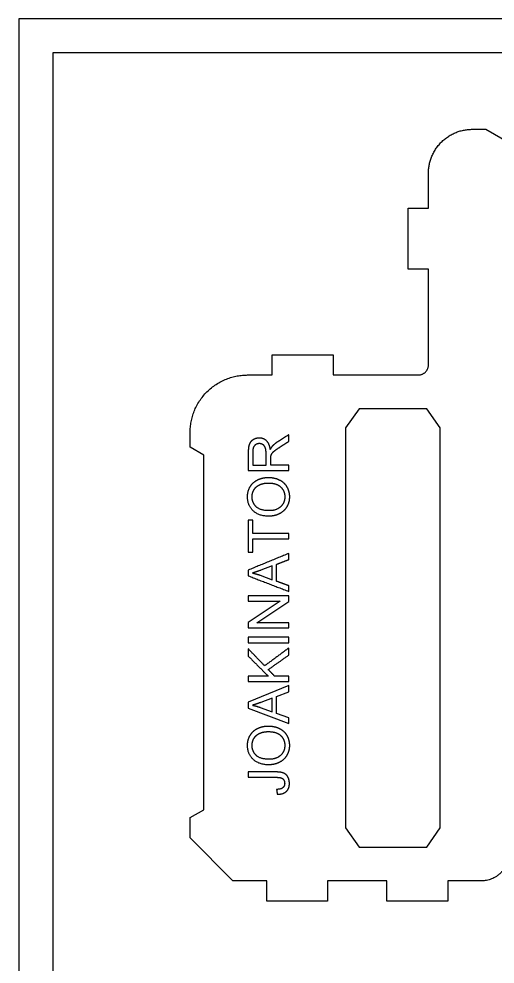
# Model space of a CAD drawing. Header units: millimetres. Extents: x -448 to 452, y -300 to 300.
# Drawn here: x -448.2 to -377.8, y 160.2 to 300 of the extents above; entities that cross this region are included whole.
import ezdxf

# ---------------------------------------------------------------- set-up
doc = ezdxf.new("R2010")
doc.units = ezdxf.units.MM
doc.header["$MEASUREMENT"] = 0
for name, color, linetype, true_color in [('Capa de Corte', 1, 'Continuous', 0xff0000), ('Capa de grabado vectorial', 5, 'Continuous', 0x0014ff), ('Marco de trabajo', 7, 'Continuous', 0xffffff)]:
    doc.layers.add(name, color=color, linetype=linetype, true_color=true_color)

msp = doc.modelspace()

# ---------------------------------------------------------------- linework, layer by layer
at = {"layer": 'Capa de Corte'}
for points in [[(-381.14, 283.69), (-379.14, 283.69), (-375.67, 281.69), (-302.83, 281.69), (-292.31, 281.69), (-278.52, 281.69), (-275.05, 283.69), (-273.05, 283.69)], [(-387.64, 248.85), (-387.64, 263.02), (-390.64, 263.02), (-390.64, 272.02), (-387.64, 272.02), (-387.64, 277.19)], [(-414.39, 247.35), (-410.76, 247.35), (-410.76, 250.35), (-401.76, 250.35), (-401.76, 247.35), (-389.14, 247.35)], [(-379.78, 172.53), (-384.78, 172.53), (-384.78, 169.53), (-393.78, 169.53), (-393.78, 172.53), (-402.56, 172.53), (-402.56, 169.53), (-411.56, 169.53), (-411.56, 172.53), (-416.56, 172.53), (-422.89, 178.88), (-422.89, 181.88), (-420.89, 183.03), (-420.89, 235.51), (-422.89, 236.66), (-422.89, 238.85)]]:
    msp.add_lwpolyline(points, dxfattribs=at)
msp.add_lwpolyline([(-399.89, 180.35), (-397.89, 177.53), (-387.89, 177.53), (-385.89, 180.35), (-385.89, 239.53), (-387.89, 242.35), (-397.89, 242.35), (-399.89, 239.53)], close=True, dxfattribs=at)
for points in [[(-387.64, 277.19), (-387.64, 283.69), (-381.14, 283.69)], [(-389.14, 247.35), (-387.64, 247.35), (-387.64, 248.85)], [(-422.89, 238.85), (-422.89, 247.35), (-414.39, 247.35)], [(-375.78, 176.53), (-375.78, 172.53), (-379.78, 172.53)]]:
    msp.add_rational_spline(points, [1, 0.707106781187, 1], degree=2, dxfattribs=at)
at = {"layer": 'Capa de grabado vectorial'}
for p, q in [((-414.3, 235.88), (-414.3, 233.23)), ((-413.64, 235.92), (-413.64, 234.02)), ((-411.66, 234.02), (-411.66, 235.73)), ((-410.97, 234.02), (-410.97, 234.94)), ((-413.64, 234.02), (-411.66, 234.02)), ((-408.31, 234.02), (-410.97, 234.02)), ((-408.31, 233.23), (-408.31, 234.02)), ((-414.3, 233.23), (-408.31, 233.23)), ((-410.77, 219.1), (-412.43, 218.47)), ((-410.77, 217.07), (-410.77, 219.1)), ((-412.53, 217.73), (-410.77, 217.07)), ((-410.77, 199.55), (-412.43, 198.92)), ((-410.77, 197.52), (-410.77, 199.55)), ((-412.53, 198.18), (-410.77, 197.52))]:
    msp.add_line(p, q, dxfattribs=at)
msp.add_lwpolyline([(-408.31, 195.79), (-408.31, 196.63), (-410.12, 197.29), (-410.12, 199.79), (-408.31, 200.49), (-408.31, 201.4), (-414.3, 198.94), (-414.3, 198.09)], close=True, dxfattribs=at)
for points, knots in [([(-411.04, 236.33), (-411.15, 237.19), (-411.59, 237.61), (-412.03, 238.02), (-412.67, 238.02), (-413.16, 238.02), (-413.57, 237.77), (-413.98, 237.52), (-414.14, 237.1), (-414.3, 236.69), (-414.3, 235.88)], [-7, -7, -7, -6, -6, -5, -5, -4, -4, -3, -3, -2, -2, -2]), ([(-411.66, 235.73), (-411.66, 236.27), (-411.77, 236.58), (-411.88, 236.88), (-412.13, 237.04), (-412.38, 237.2), (-412.67, 237.2), (-413.09, 237.2), (-413.37, 236.89), (-413.64, 236.58), (-413.64, 235.92)], [1, 1, 1, 2, 2, 3, 3, 4, 4, 5, 5, 6, 6, 6]), ([(-409.94, 237.47), (-410.42, 237.16), (-410.74, 236.81), (-410.89, 236.65), (-411.04, 236.33)], [-9, -9, -9, -8, -8, -7, -7, -7]), ([(-410.94, 235.38), (-410.9, 235.57), (-410.78, 235.74), (-410.67, 235.92), (-410.38, 236.15), (-410.1, 236.37), (-409.56, 236.72)], [-15, -15, -15, -14, -14, -13, -13, -12, -12, -12]), ([(-411.23, 226.46), (-410.44, 226.46), (-409.73, 226.8), (-409.02, 227.14), (-408.62, 227.81), (-408.21, 228.48), (-408.21, 229.32), (-408.21, 230.11), (-408.58, 230.78), (-408.95, 231.46), (-409.67, 231.82), (-410.39, 232.19), (-411.3, 232.19), (-412.2, 232.19), (-412.91, 231.84), (-413.62, 231.49), (-414.01, 230.83), (-414.41, 230.16), (-414.41, 229.33), (-414.41, 228.06), (-413.57, 227.26), (-412.72, 226.46), (-411.23, 226.46)], [-11, -11, -11, -10, -10, -9, -9, -8, -8, -7, -7, -6, -6, -5, -5, -4, -4, -3, -3, -2, -2, -1, -1, 0, 0, 0]), ([(-411.22, 227.28), (-410.13, 227.28), (-409.51, 227.86), (-408.89, 228.44), (-408.89, 229.32), (-408.89, 230.22), (-409.51, 230.79), (-410.14, 231.37), (-411.3, 231.37), (-412.03, 231.37), (-412.58, 231.13), (-413.13, 230.88), (-413.43, 230.4), (-413.73, 229.93), (-413.73, 229.33), (-413.73, 228.49), (-413.15, 227.88), (-412.57, 227.28), (-411.22, 227.28)], [0, 0, 0, 1, 1, 2, 2, 3, 3, 4, 4, 5, 5, 6, 6, 7, 7, 8, 8, 9, 9, 9]), ([(-411.23, 189.69), (-410.44, 189.69), (-409.73, 190.03), (-409.02, 190.38), (-408.62, 191.04), (-408.21, 191.71), (-408.21, 192.56), (-408.21, 193.34), (-408.58, 194.01), (-408.95, 194.69), (-409.67, 195.05), (-410.39, 195.42), (-411.3, 195.42), (-412.2, 195.42), (-412.91, 195.07), (-413.62, 194.72), (-414.01, 194.06), (-414.41, 193.39), (-414.41, 192.56), (-414.41, 191.29), (-413.57, 190.49), (-412.72, 189.69), (-411.23, 189.69)], [-11, -11, -11, -10, -10, -9, -9, -8, -8, -7, -7, -6, -6, -5, -5, -4, -4, -3, -3, -2, -2, -1, -1, 0, 0, 0]), ([(-411.22, 190.51), (-410.13, 190.51), (-409.51, 191.09), (-408.89, 191.67), (-408.89, 192.55), (-408.89, 193.45), (-409.51, 194.03), (-410.14, 194.6), (-411.3, 194.6), (-412.03, 194.6), (-412.58, 194.36), (-413.13, 194.11), (-413.43, 193.63), (-413.73, 193.16), (-413.73, 192.56), (-413.73, 191.72), (-413.15, 191.11), (-412.57, 190.51), (-411.22, 190.51)], [0, 0, 0, 1, 1, 2, 2, 3, 3, 4, 4, 5, 5, 6, 6, 7, 7, 8, 8, 9, 9, 9]), ([(-410.01, 185.34), (-409.11, 185.32), (-408.66, 185.74), (-408.21, 186.16), (-408.21, 186.95), (-408.21, 187.48), (-408.42, 187.87), (-408.64, 188.27), (-409.05, 188.45), (-409.47, 188.63), (-410.22, 188.63)], [-14, -14, -14, -13, -13, -12, -12, -11, -11, -10, -10, -9, -9, -9]), ([(-410.17, 187.84), (-409.66, 187.84), (-409.42, 187.76), (-409.19, 187.68), (-409.05, 187.46), (-408.91, 187.24), (-408.91, 186.94), (-408.91, 186.54), (-409.17, 186.31), (-409.42, 186.08), (-410.11, 186.05)], [-6, -6, -6, -5, -5, -4, -4, -3, -3, -2, -2, -1, -1, -1])]:
    msp.add_open_spline(points, degree=2, knots=knots, dxfattribs=at)
for points in [[(-408.31, 238.51), (-409.12, 237.99), (-409.94, 237.47)], [(-408.31, 237.51), (-408.31, 238.01), (-408.31, 238.51)], [(-409.56, 236.72), (-408.93, 237.12), (-408.31, 237.51)], [(-410.97, 234.94), (-410.97, 235.25), (-410.94, 235.38)], [(-413.6, 225.88), (-413.95, 225.88), (-414.3, 225.88)], [(-414.3, 225.88), (-414.3, 223.51), (-414.3, 221.13)], [(-413.6, 223.9), (-413.6, 224.89), (-413.6, 225.88)], [(-408.31, 223.9), (-410.95, 223.9), (-413.6, 223.9)], [(-408.31, 223.11), (-408.31, 223.5), (-408.31, 223.9)], [(-413.6, 221.13), (-413.6, 222.12), (-413.6, 223.11)], [(-413.6, 223.11), (-410.95, 223.11), (-408.31, 223.11)], [(-414.3, 221.13), (-413.95, 221.13), (-413.6, 221.13)], [(-408.31, 220.95), (-411.31, 219.72), (-414.3, 218.49)], [(-408.31, 220.04), (-408.31, 220.5), (-408.31, 220.95)], [(-410.12, 219.34), (-409.22, 219.69), (-408.31, 220.04)], [(-414.3, 218.49), (-414.3, 218.07), (-414.3, 217.64)], [(-412.43, 218.47), (-413.19, 218.19), (-413.67, 218.05)], [(-410.12, 216.84), (-410.12, 218.09), (-410.12, 219.34)], [(-414.3, 217.64), (-411.31, 216.49), (-408.31, 215.34)], [(-413.67, 218.05), (-413.1, 217.93), (-412.53, 217.73)], [(-408.31, 216.18), (-409.22, 216.51), (-410.12, 216.84)], [(-408.31, 215.34), (-408.31, 215.76), (-408.31, 216.18)], [(-408.31, 214.66), (-411.31, 214.66), (-414.3, 214.66)], [(-414.3, 214.66), (-414.3, 214.28), (-414.3, 213.9)], [(-408.31, 213.85), (-408.31, 214.25), (-408.31, 214.66)], [(-414.3, 213.9), (-411.95, 213.9), (-409.6, 213.9)], [(-409.6, 213.9), (-411.95, 212.33), (-414.3, 210.75)], [(-413.02, 210.7), (-410.66, 212.27), (-408.31, 213.85)], [(-414.3, 210.75), (-414.3, 210.34), (-414.3, 209.94)], [(-414.3, 209.94), (-411.31, 209.94), (-408.31, 209.94)], [(-408.31, 210.7), (-410.66, 210.7), (-413.02, 210.7)], [(-408.31, 209.94), (-408.31, 210.32), (-408.31, 210.7)], [(-408.31, 208.55), (-411.31, 208.55), (-414.3, 208.55)], [(-414.3, 208.55), (-414.3, 208.15), (-414.3, 207.75)], [(-408.31, 207.75), (-408.31, 208.15), (-408.31, 208.55)], [(-414.3, 207.75), (-411.31, 207.75), (-408.31, 207.75)], [(-408.31, 206.96), (-410.09, 205.64), (-411.87, 204.33)], [(-408.31, 205.91), (-408.31, 206.43), (-408.31, 206.96)], [(-411.87, 204.33), (-413.09, 205.59), (-414.3, 206.85)], [(-414.3, 206.85), (-414.3, 206.31), (-414.3, 205.77)], [(-414.3, 205.77), (-412.82, 204.28), (-411.33, 202.79)], [(-411.34, 203.77), (-409.83, 204.84), (-408.31, 205.91)], [(-411.33, 202.79), (-412.82, 202.79), (-414.3, 202.79)], [(-414.3, 202.79), (-414.3, 202.4), (-414.3, 202)], [(-410.39, 202.79), (-410.86, 203.28), (-411.34, 203.77)], [(-408.31, 202.79), (-409.35, 202.79), (-410.39, 202.79)], [(-408.31, 202), (-408.31, 202.4), (-408.31, 202.79)], [(-414.3, 202), (-411.31, 202), (-408.31, 202)], [(-412.43, 198.92), (-413.19, 198.64), (-413.67, 198.5)], [(-413.67, 198.5), (-413.1, 198.38), (-412.53, 198.18)], [(-410.22, 188.63), (-412.26, 188.63), (-414.3, 188.63)], [(-414.3, 188.63), (-414.3, 188.24), (-414.3, 187.84)], [(-414.3, 187.84), (-412.24, 187.84), (-410.17, 187.84)], [(-410.11, 186.05), (-410.06, 185.69), (-410.01, 185.34)]]:
    msp.add_open_spline(points, degree=2, dxfattribs=at)
at = {"layer": 'Marco de trabajo'}
for points in [[(-448.23, -299.98), (451.77, -299.98), (451.77, 300.02), (-448.23, 300.02)], [(-443.23, -294.98), (446.77, -294.98), (446.77, 295.02), (-443.23, 295.02)]]:
    msp.add_lwpolyline(points, close=True, dxfattribs=at)

doc.saveas('drawing.dxf')
